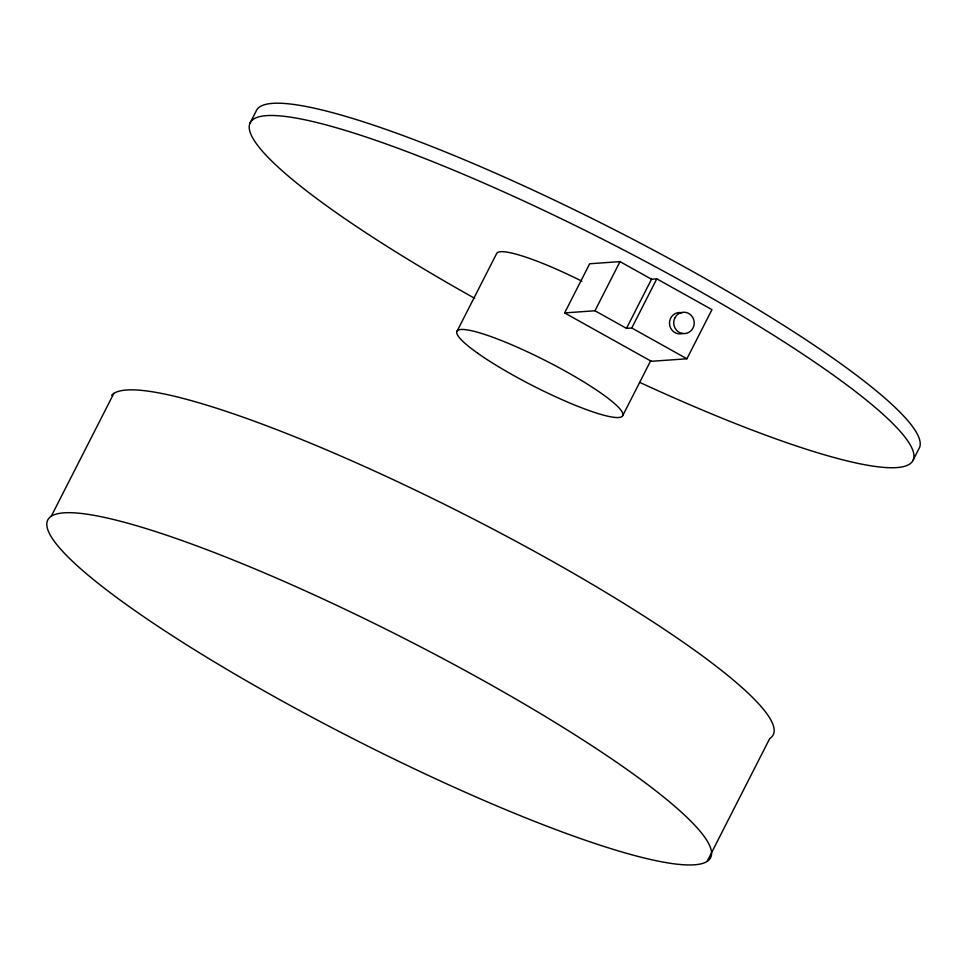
<?xml version="1.0" encoding="UTF-8"?>
<svg xmlns="http://www.w3.org/2000/svg" width="968" height="968" viewBox="0 0 968 968"><rect width="100%" height="100%" fill="white"/><g stroke="black" fill="none" stroke-linecap="round" stroke-linejoin="round"><path stroke-width="1.45" d="M249.804 123.565L256.072 111.284A371.942 56.265 27 0 1 608.17 226.56A371.942 56.265 27 0 1 919.6 447.385L913.344 459.667M51.243 516.259L113.837 393.407M456.908 331.504L496.548 253.701A92.988 14.06 27 0 1 581.877 281.168M564.634 312.918L589.669 263.768L620.004 261.626L651.524 279.22L656.8 278.844L711.964 309.639L686.917 358.777L651.307 361.306L564.634 312.918L594.969 310.764L626.49 328.358L631.765 327.983L686.917 358.777M594.969 310.764L620.004 261.626M626.49 328.358L651.524 279.22M631.765 327.983L656.8 278.844M622.787 415.526L650.811 360.532M707.136 861.387A371.942 56.265 27 0 0 262.122 571.955A371.942 56.265 27 0 0 168.311 633.12A371.942 56.265 27 0 0 707.136 861.387L769.729 738.548A371.942 56.265 27 0 0 488.162 526.592A371.942 56.265 27 0 0 111.647 395.271M474.707 298.338A371.942 56.265 27 0 1 323.76 124.279A371.942 56.265 27 0 1 868.03 401.454A371.942 56.265 27 0 1 639.86 382.445M682.755 333.452A10.696 10.249 85.9 0 1 669.493 323.542A10.696 10.249 85.9 0 1 682.029 312.809M674.902 317.855A10.696 10.249 85.9 0 0 684.34 333.597A10.696 10.249 85.9 0 0 692.652 317.286A10.696 10.249 85.9 0 0 674.902 317.855M477.599 353.139A92.988 14.06 27 0 0 618.649 417.51A92.988 14.06 27 0 0 523.289 349.896A92.988 14.06 27 0 0 477.599 353.139"/></g></svg>
